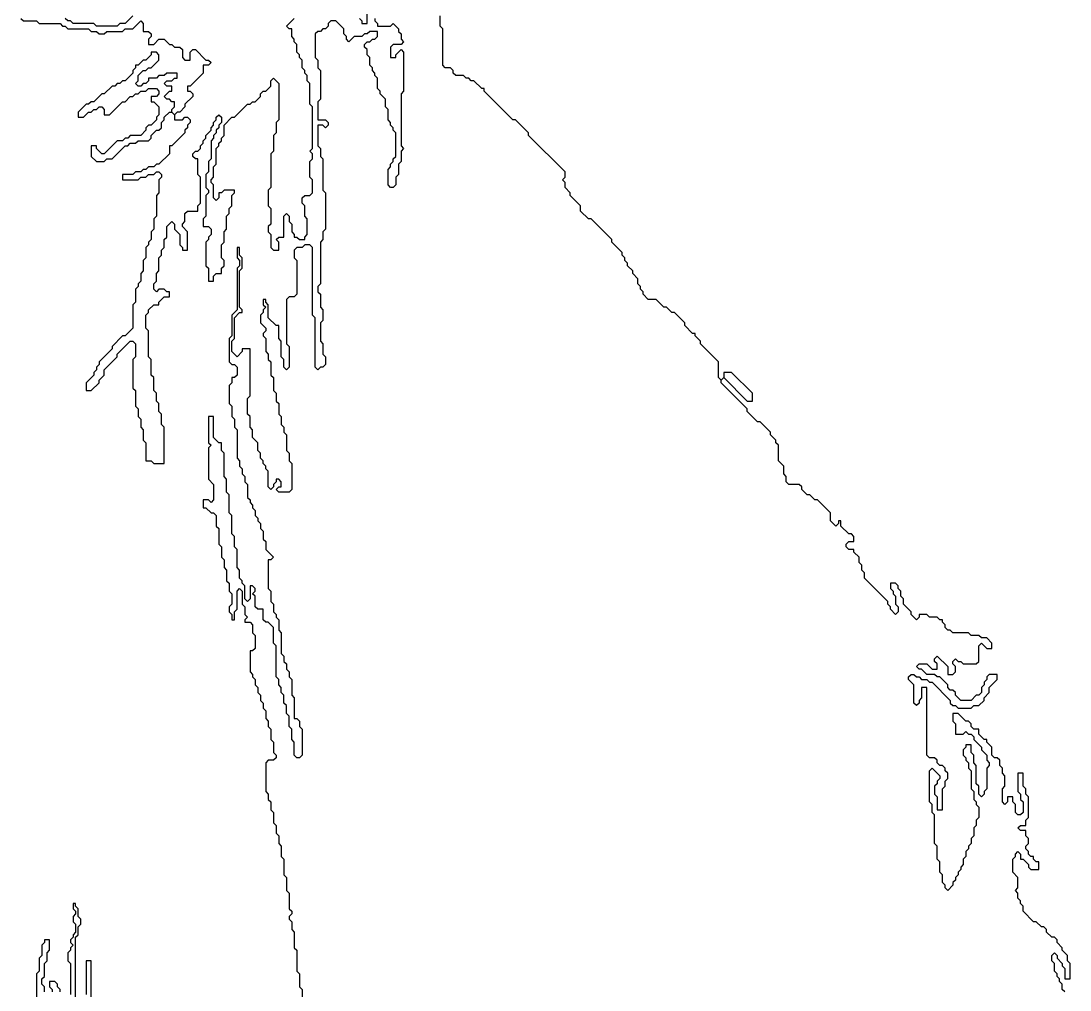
# Model space of a CAD drawing. Header units: metres. Extents: x 0 to 100, y 0 to 129.
# Drawn here: x 61.25 to 71.33, y 100.14 to 109.45 of the extents above; entities that cross this region are included whole.
import ezdxf

# ---------------------------------------------------------------- set-up
doc = ezdxf.new("R2010")
doc.units = ezdxf.units.M

msp = doc.modelspace()

# ---------------------------------------------------------------- linework, layer by layer
for points in [[(64.5, 109.475), (64.525, 109.45), (64.525, 109.425), (64.575, 109.425), (64.575, 109.525)], [(61.25, 109.475), (61.275, 109.45), (61.4, 109.45), (61.425, 109.425), (61.625, 109.425), (61.65, 109.4), (61.675, 109.4), (61.7, 109.375), (61.9, 109.375), (61.925, 109.35), (61.975, 109.35), (62, 109.325), (62.05, 109.325), (62.075, 109.35), (62.225, 109.35), (62.25, 109.375), (62.325, 109.375), (62.4, 109.45), (62.425, 109.425), (62.425, 109.35), (62.475, 109.35), (62.5, 109.325), (62.5, 109.3), (62.475, 109.275), (62.475, 109.225), (62.525, 109.225), (62.575, 109.275), (62.625, 109.275), (62.675, 109.225), (62.7, 109.225), (62.725, 109.2), (62.775, 109.2), (62.8, 109.175), (62.8, 109.1), (62.825, 109.075), (62.875, 109.075), (62.875, 109.15), (62.9, 109.175), (62.925, 109.175), (63.025, 109.075), (63.05, 109.075), (63.075, 109.05), (63.05, 109.025), (63, 109.025), (63, 108.95), (62.875, 108.825), (62.85, 108.825), (62.85, 108.775), (62.875, 108.775), (62.9, 108.75), (62.9, 108.725), (62.825, 108.65), (62.825, 108.625), (62.775, 108.575), (62.75, 108.575), (62.725, 108.55), (62.7, 108.575), (62.7, 108.6), (62.725, 108.625), (62.725, 108.675), (62.7, 108.675), (62.675, 108.7), (62.65, 108.7), (62.625, 108.725), (62.675, 108.775), (62.7, 108.775), (62.7, 108.825), (62.65, 108.825), (62.625, 108.85), (62.65, 108.875), (62.7, 108.875), (62.725, 108.9), (62.75, 108.9), (62.75, 108.95), (62.65, 108.95), (62.625, 108.925), (62.575, 108.925), (62.55, 108.9), (62.475, 108.9), (62.475, 108.875), (62.45, 108.85), (62.425, 108.85), (62.4, 108.825), (62.375, 108.825), (62.35, 108.85), (62.375, 108.875), (62.375, 108.925), (62.425, 108.975), (62.45, 108.975), (62.475, 109), (62.5, 109), (62.575, 109.075), (62.575, 109.125), (62.55, 109.15), (62.5, 109.15), (62.5, 109.125), (62.45, 109.075), (62.425, 109.075), (62.375, 109.025), (62.35, 109.025), (62.35, 109), (62.325, 108.975), (62.325, 108.95), (62.25, 108.875), (62.225, 108.875), (62.2, 108.85), (62.175, 108.85), (62.15, 108.825), (62.125, 108.825), (62.05, 108.75), (62.025, 108.75), (61.95, 108.675), (61.925, 108.675), (61.9, 108.65), (61.875, 108.65), (61.8, 108.575), (61.8, 108.525), (61.85, 108.525), (61.9, 108.575), (61.925, 108.575), (61.95, 108.6), (61.975, 108.6), (62, 108.625), (62.025, 108.625), (62.05, 108.6), (62.05, 108.55), (62.1, 108.55), (62.225, 108.675), (62.25, 108.675), (62.3, 108.725), (62.325, 108.725), (62.35, 108.75), (62.375, 108.75), (62.4, 108.775), (62.45, 108.775), (62.475, 108.8), (62.55, 108.8), (62.575, 108.775), (62.575, 108.75), (62.55, 108.725), (62.5, 108.725), (62.5, 108.675), (62.525, 108.675), (62.575, 108.625), (62.575, 108.55), (62.55, 108.525), (62.55, 108.5), (62.5, 108.45), (62.475, 108.45), (62.45, 108.425), (62.45, 108.4), (62.4, 108.35), (62.3, 108.35), (62.275, 108.325), (62.25, 108.325), (62.225, 108.3), (62.175, 108.3), (62.05, 108.175), (62.025, 108.175), (61.975, 108.225), (61.975, 108.25), (61.925, 108.25), (61.925, 108.15), (61.975, 108.1), (62.05, 108.1), (62.075, 108.125), (62.125, 108.125), (62.25, 108.25), (62.275, 108.25), (62.3, 108.275), (62.35, 108.275), (62.375, 108.3), (62.475, 108.3), (62.5, 108.325), (62.5, 108.35), (62.55, 108.4), (62.575, 108.4), (62.6, 108.425), (62.6, 108.475), (62.625, 108.5), (62.625, 108.525), (62.675, 108.575), (62.7, 108.575), (62.725, 108.55), (62.725, 108.5), (62.8, 108.5), (62.825, 108.525), (62.85, 108.525), (62.875, 108.5), (62.875, 108.475), (62.85, 108.45), (62.85, 108.425), (62.825, 108.4), (62.825, 108.375), (62.7, 108.25), (62.675, 108.25), (62.675, 108.175), (62.575, 108.075), (62.55, 108.075), (62.525, 108.05), (62.475, 108.05), (62.45, 108.025), (62.425, 108.025), (62.4, 108), (62.35, 108), (62.325, 107.975), (62.225, 107.975), (62.225, 107.925), (62.375, 107.925), (62.4, 107.95), (62.45, 107.95), (62.475, 107.975), (62.525, 107.975), (62.55, 108), (62.575, 108), (62.6, 107.975), (62.6, 107.95), (62.575, 107.925), (62.575, 107.8), (62.55, 107.775), (62.55, 107.575), (62.525, 107.55), (62.525, 107.45), (62.5, 107.425), (62.5, 107.35), (62.475, 107.325), (62.475, 107.3), (62.45, 107.275), (62.45, 107.175), (62.425, 107.15), (62.425, 107.05), (62.4, 107.025), (62.4, 106.95), (62.375, 106.925), (62.375, 106.9), (62.35, 106.875), (62.35, 106.75), (62.325, 106.725), (62.325, 106.5), (62.25, 106.425), (62.225, 106.425), (62.125, 106.325), (62.125, 106.3), (62, 106.175), (62, 106.15), (61.975, 106.125), (61.975, 106.1), (61.95, 106.075), (61.95, 106.05), (61.875, 105.975), (61.875, 105.9), (61.925, 105.9), (62, 105.975), (62, 106), (62.05, 106.05), (62.05, 106.1), (62.175, 106.225), (62.175, 106.25), (62.3, 106.375), (62.325, 106.375), (62.35, 106.35), (62.35, 106.225), (62.325, 106.2), (62.325, 105.925), (62.35, 105.9), (62.35, 105.75), (62.375, 105.725), (62.375, 105.65), (62.4, 105.625), (62.4, 105.55), (62.425, 105.525), (62.425, 105.425), (62.45, 105.4), (62.45, 105.225), (62.5, 105.225), (62.525, 105.2), (62.625, 105.2), (62.625, 105.55), (62.6, 105.575), (62.6, 105.675), (62.575, 105.7), (62.575, 105.775), (62.55, 105.8), (62.55, 105.875), (62.525, 105.9), (62.525, 106.025), (62.5, 106.05), (62.5, 106.2), (62.475, 106.225), (62.475, 106.475), (62.45, 106.5), (62.45, 106.625), (62.475, 106.65), (62.475, 106.675), (62.525, 106.725), (62.575, 106.725), (62.575, 106.75), (62.625, 106.8), (62.675, 106.8), (62.675, 106.85), (62.65, 106.85), (62.625, 106.875), (62.575, 106.875), (62.55, 106.85), (62.525, 106.875), (62.525, 106.925), (62.55, 106.95), (62.55, 107.025), (62.575, 107.05), (62.575, 107.175), (62.6, 107.2), (62.6, 107.25), (62.625, 107.275), (62.625, 107.35), (62.65, 107.375), (62.65, 107.475), (62.7, 107.525), (62.725, 107.5), (62.725, 107.45), (62.775, 107.4), (62.775, 107.3), (62.8, 107.275), (62.8, 107.25), (62.85, 107.25), (62.85, 107.425), (62.8, 107.475), (62.8, 107.5), (62.825, 107.525), (62.825, 107.6), (62.85, 107.625), (62.95, 107.625), (62.95, 107.675), (62.975, 107.7), (62.975, 107.95), (62.95, 107.975), (62.95, 108.125), (62.925, 108.125), (62.9, 108.15), (62.9, 108.175), (62.925, 108.2), (62.95, 108.2), (62.975, 108.225), (62.975, 108.25), (63, 108.275), (63, 108.3), (63.025, 108.325), (63.025, 108.35), (63.075, 108.4), (63.075, 108.425), (63.1, 108.45), (63.1, 108.475), (63.125, 108.5), (63.125, 108.525), (63.15, 108.55), (63.175, 108.525), (63.175, 108.475), (63.15, 108.45), (63.15, 108.425), (63.125, 108.4), (63.125, 108.375), (63.1, 108.35), (63.1, 108.325), (63.075, 108.3), (63.075, 108.125), (63.05, 108.1), (63.05, 108), (63.025, 107.975), (63.025, 107.85), (63.05, 107.825), (63.05, 107.8), (63.025, 107.775), (63.025, 107.575), (63, 107.55), (63, 107.475), (63.05, 107.475), (63.075, 107.45), (63.075, 107.4), (63.05, 107.375), (63.05, 107.35), (63.025, 107.325), (63.025, 107.1), (63.05, 107.075), (63.05, 106.95), (63.1, 106.95), (63.1, 107), (63.125, 107.025), (63.175, 107.025), (63.175, 107.075), (63.2, 107.1), (63.2, 107.15), (63.175, 107.175), (63.175, 107.3), (63.2, 107.325), (63.2, 107.425), (63.225, 107.45), (63.225, 107.575), (63.25, 107.6), (63.25, 107.65), (63.275, 107.675), (63.275, 107.775), (63.3, 107.8), (63.3, 107.825), (63.2, 107.825), (63.175, 107.8), (63.15, 107.8), (63.15, 107.75), (63.125, 107.725), (63.1, 107.75), (63.1, 107.875), (63.075, 107.9), (63.075, 107.925), (63.1, 107.95), (63.1, 108.05), (63.125, 108.075), (63.125, 108.225), (63.15, 108.25), (63.15, 108.275), (63.175, 108.3), (63.175, 108.325), (63.2, 108.35), (63.2, 108.45), (63.275, 108.525), (63.3, 108.525), (63.425, 108.65), (63.45, 108.65), (63.475, 108.675), (63.5, 108.675), (63.55, 108.725), (63.55, 108.75), (63.575, 108.775), (63.6, 108.775), (63.65, 108.825), (63.65, 108.875), (63.675, 108.9), (63.725, 108.85), (63.725, 108.5), (63.7, 108.475), (63.7, 108.375), (63.675, 108.35), (63.675, 108.2), (63.65, 108.175), (63.65, 107.85), (63.625, 107.825), (63.625, 107.675), (63.65, 107.65), (63.65, 107.5), (63.625, 107.475), (63.625, 107.425), (63.65, 107.4), (63.65, 107.275), (63.675, 107.25), (63.725, 107.25), (63.725, 107.325), (63.7, 107.35), (63.725, 107.375), (63.775, 107.375), (63.775, 107.575), (63.8, 107.6), (63.825, 107.575), (63.825, 107.525), (63.85, 107.5), (63.85, 107.425), (63.875, 107.4), (63.875, 107.375), (63.9, 107.375), (63.925, 107.35), (63.975, 107.35), (63.975, 107.375), (64, 107.4), (64, 107.55), (63.975, 107.575), (63.975, 107.675), (63.95, 107.7), (63.95, 107.75), (63.975, 107.775), (64.025, 107.775), (64.05, 107.8), (64.05, 107.925), (64.025, 107.95), (64.025, 108.1), (64.05, 108.125), (64.05, 108.175), (64.025, 108.2), (64.05, 108.225), (64.05, 108.625), (64.025, 108.65), (64.025, 108.85), (64, 108.875), (64, 108.925), (63.975, 108.95), (63.975, 108.975), (63.95, 109), (63.95, 109.075), (63.925, 109.1), (63.925, 109.125), (63.9, 109.15), (63.9, 109.225), (63.875, 109.25), (63.875, 109.275), (63.85, 109.3), (63.85, 109.375), (63.825, 109.375), (63.8, 109.4), (63.875, 109.475)], [(62.325, 109.5), (62.25, 109.425), (62.2, 109.425), (62.175, 109.4), (61.975, 109.4), (61.95, 109.425), (61.75, 109.425), (61.725, 109.45), (61.7, 109.45), (61.675, 109.475)], [(64.65, 109.475), (64.65, 109.45), (64.675, 109.425), (64.675, 109.4), (64.8, 109.4), (64.825, 109.425), (64.875, 109.375), (64.875, 109.35), (64.9, 109.325), (64.9, 109.275), (64.925, 109.25), (64.9, 109.225), (64.825, 109.225), (64.8, 109.2), (64.8, 109.1), (64.85, 109.1), (64.85, 109.125), (64.9, 109.175), (64.925, 109.15), (64.925, 108.775), (64.9, 108.75), (64.9, 108.25), (64.925, 108.225), (64.9, 108.2), (64.9, 108.1), (64.875, 108.075), (64.875, 107.975), (64.85, 107.95), (64.85, 107.875), (64.825, 107.85), (64.8, 107.85), (64.775, 107.875), (64.775, 108.025), (64.8, 108.05), (64.8, 108.075), (64.825, 108.1), (64.825, 108.125), (64.85, 108.15), (64.85, 108.375), (64.825, 108.4), (64.825, 108.425), (64.8, 108.45), (64.8, 108.475), (64.775, 108.5), (64.775, 108.6), (64.75, 108.625), (64.75, 108.7), (64.7, 108.75), (64.7, 108.775), (64.675, 108.8), (64.675, 108.9), (64.65, 108.925), (64.65, 108.95), (64.625, 108.975), (64.625, 109), (64.6, 109.025), (64.6, 109.1), (64.575, 109.125), (64.575, 109.175), (64.55, 109.2), (64.55, 109.225), (64.575, 109.25), (64.6, 109.25), (64.625, 109.275), (64.65, 109.275), (64.675, 109.3), (64.675, 109.35), (64.6, 109.35), (64.575, 109.325), (64.55, 109.325), (64.525, 109.3), (64.45, 109.3), (64.4, 109.25), (64.375, 109.275), (64.375, 109.3), (64.35, 109.325), (64.35, 109.375), (64.275, 109.45), (64.225, 109.45), (64.2, 109.425), (64.2, 109.4), (64.175, 109.375), (64.15, 109.375), (64.125, 109.35), (64.1, 109.35), (64.075, 109.325), (64.075, 109.1), (64.1, 109.075), (64.1, 109), (64.125, 108.975), (64.125, 108.7), (64.1, 108.675), (64.1, 108.5), (64.175, 108.5), (64.2, 108.475), (64.2, 108.45), (64.175, 108.425), (64.15, 108.45), (64.1, 108.45), (64.1, 108.25), (64.125, 108.225), (64.125, 108.15), (64.15, 108.125), (64.15, 107.825), (64.175, 107.8), (64.175, 107.45), (64.15, 107.425), (64.15, 107.35), (64.125, 107.325), (64.125, 106.925), (64.1, 106.9), (64.1, 106.85), (64.125, 106.825), (64.125, 106.7), (64.15, 106.675), (64.15, 106.575), (64.125, 106.55), (64.125, 106.375), (64.15, 106.35), (64.15, 106.25), (64.175, 106.225), (64.175, 106.15), (64.15, 106.125), (64.125, 106.125), (64.1, 106.1), (64.075, 106.125), (64.075, 106.6), (64.05, 106.625), (64.05, 107.275), (64.025, 107.3), (63.975, 107.3), (63.95, 107.275), (63.9, 107.275), (63.875, 107.25), (63.875, 107.175), (63.9, 107.15), (63.9, 106.825), (63.875, 106.8), (63.825, 106.8), (63.8, 106.775), (63.8, 106.35), (63.825, 106.325), (63.825, 106.125), (63.8, 106.1), (63.775, 106.125), (63.775, 106.2), (63.75, 106.225), (63.75, 106.375), (63.725, 106.4), (63.725, 106.525), (63.7, 106.525), (63.625, 106.6), (63.625, 106.725), (63.6, 106.75), (63.6, 106.775), (63.575, 106.775), (63.575, 106.725), (63.6, 106.7), (63.575, 106.675), (63.575, 106.65), (63.55, 106.625), (63.55, 106.55), (63.6, 106.5), (63.6, 106.475), (63.575, 106.45), (63.575, 106.425), (63.6, 106.4), (63.6, 106.275), (63.625, 106.25), (63.625, 106.2), (63.65, 106.175), (63.65, 106.05), (63.675, 106.025), (63.675, 105.9), (63.7, 105.875), (63.7, 105.8), (63.725, 105.775), (63.725, 105.675), (63.75, 105.65), (63.75, 105.575), (63.775, 105.55), (63.775, 105.5), (63.8, 105.475), (63.8, 105.325), (63.825, 105.3), (63.825, 105.225), (63.85, 105.2), (63.85, 104.95), (63.825, 104.925), (63.725, 104.925), (63.7, 104.95), (63.725, 104.975), (63.75, 104.975), (63.75, 105.025), (63.725, 105.05), (63.7, 105.05), (63.7, 105.025), (63.675, 105), (63.675, 104.975), (63.65, 104.95), (63.625, 104.975), (63.625, 105.125), (63.6, 105.15), (63.6, 105.175), (63.575, 105.2), (63.575, 105.225), (63.55, 105.25), (63.55, 105.3), (63.525, 105.325), (63.525, 105.4), (63.475, 105.45), (63.475, 105.525), (63.45, 105.55), (63.45, 105.65), (63.425, 105.675), (63.425, 105.825), (63.45, 105.85), (63.45, 106.3), (63.375, 106.3), (63.375, 106.275), (63.325, 106.225), (63.275, 106.275), (63.275, 106.375), (63.3, 106.4), (63.3, 106.6), (63.35, 106.65), (63.375, 106.65), (63.375, 106.675), (63.35, 106.7), (63.35, 107.05), (63.375, 107.075), (63.375, 107.175), (63.35, 107.2), (63.35, 107.275), (63.325, 107.275), (63.325, 107.175), (63.35, 107.15), (63.35, 107.1), (63.325, 107.075), (63.325, 106.675), (63.275, 106.625), (63.275, 106.425), (63.25, 106.4), (63.25, 106.175), (63.275, 106.15), (63.3, 106.15), (63.325, 106.125), (63.325, 106.05), (63.3, 106.025), (63.275, 106.025), (63.275, 105.975), (63.25, 105.95), (63.25, 105.775), (63.275, 105.75), (63.275, 105.65), (63.3, 105.625), (63.3, 105.55), (63.325, 105.525), (63.325, 105.25), (63.35, 105.225), (63.35, 105.175), (63.375, 105.15), (63.375, 105.1), (63.4, 105.075), (63.4, 105.025), (63.425, 105), (63.425, 104.875), (63.45, 104.85), (63.45, 104.825), (63.475, 104.8), (63.475, 104.775), (63.5, 104.75), (63.5, 104.7), (63.525, 104.675), (63.525, 104.65), (63.55, 104.625), (63.55, 104.575), (63.575, 104.55), (63.575, 104.475), (63.6, 104.45), (63.6, 104.375), (63.675, 104.3), (63.65, 104.275), (63.625, 104.275), (63.625, 104), (63.65, 103.975), (63.65, 103.875), (63.675, 103.85), (63.675, 103.775), (63.7, 103.75), (63.7, 103.725), (63.725, 103.7), (63.725, 103.6), (63.75, 103.575), (63.75, 103.375), (63.775, 103.35), (63.775, 103.3), (63.8, 103.275), (63.8, 103.225), (63.825, 103.2), (63.825, 103.15), (63.85, 103.125), (63.85, 102.975), (63.875, 102.95), (63.875, 102.75), (63.9, 102.75), (63.925, 102.725), (63.925, 102.675), (63.95, 102.65), (63.95, 102.4), (63.925, 102.375), (63.9, 102.375), (63.875, 102.4), (63.875, 102.525), (63.85, 102.55), (63.85, 102.65), (63.825, 102.675), (63.825, 102.775), (63.8, 102.8), (63.8, 102.875), (63.775, 102.9), (63.775, 102.975), (63.75, 103), (63.75, 103.05), (63.725, 103.075), (63.725, 103.125), (63.7, 103.15), (63.7, 103.45), (63.675, 103.475), (63.675, 103.625), (63.625, 103.675), (63.6, 103.675), (63.575, 103.7), (63.575, 103.8), (63.525, 103.8), (63.5, 103.825), (63.5, 103.925), (63.475, 103.95), (63.5, 103.975), (63.5, 104), (63.475, 104.025), (63.45, 104.025), (63.45, 103.9), (63.425, 103.875), (63.4, 103.9), (63.4, 104.025), (63.375, 104.05), (63.375, 104.075), (63.35, 104.1), (63.35, 104.175), (63.325, 104.2), (63.325, 104.375), (63.3, 104.4), (63.3, 104.5), (63.275, 104.525), (63.275, 104.7), (63.25, 104.725), (63.25, 104.9), (63.225, 104.925), (63.225, 105.05), (63.2, 105.075), (63.2, 105.3), (63.175, 105.325), (63.175, 105.4), (63.15, 105.4), (63.1, 105.45), (63.1, 105.65), (63.05, 105.65), (63.05, 105.4), (63.075, 105.375), (63.05, 105.35), (63.05, 105.05), (63.1, 105), (63.1, 104.85), (63.075, 104.825), (63.05, 104.85), (63, 104.85), (63, 104.775), (63.025, 104.775), (63.075, 104.725), (63.1, 104.725), (63.125, 104.7), (63.125, 104.6), (63.15, 104.575), (63.15, 104.425), (63.175, 104.4), (63.175, 104.3), (63.2, 104.275), (63.2, 104.2), (63.225, 104.175), (63.225, 104.075), (63.25, 104.05), (63.25, 103.975), (63.275, 103.95), (63.275, 103.85), (63.25, 103.825), (63.25, 103.775), (63.275, 103.75), (63.275, 103.7), (63.3, 103.7), (63.3, 103.775), (63.325, 103.8), (63.325, 103.975), (63.35, 104), (63.375, 103.975), (63.375, 103.85), (63.4, 103.825), (63.4, 103.75), (63.425, 103.725), (63.4, 103.7), (63.4, 103.675), (63.45, 103.675), (63.475, 103.65), (63.475, 103.575), (63.5, 103.55), (63.5, 103.425), (63.475, 103.4), (63.45, 103.4), (63.45, 103.2), (63.475, 103.175), (63.475, 103.15), (63.5, 103.125), (63.5, 103.075), (63.525, 103.05), (63.525, 103), (63.55, 102.975), (63.55, 102.925), (63.575, 102.9), (63.575, 102.85), (63.6, 102.825), (63.6, 102.75), (63.625, 102.725), (63.625, 102.675), (63.65, 102.65), (63.65, 102.55), (63.675, 102.525), (63.675, 102.425), (63.7, 102.4), (63.7, 102.375), (63.675, 102.35), (63.625, 102.35), (63.6, 102.325), (63.6, 102.05), (63.625, 102.025), (63.625, 101.975), (63.65, 101.95), (63.65, 101.875), (63.675, 101.85), (63.675, 101.75), (63.7, 101.725), (63.7, 101.65), (63.725, 101.625), (63.725, 101.55), (63.75, 101.525), (63.75, 101.425), (63.775, 101.4), (63.775, 101.25), (63.8, 101.225), (63.8, 101.1), (63.825, 101.075), (63.825, 100.925), (63.85, 100.9), (63.85, 100.875), (63.825, 100.85), (63.825, 100.825), (63.85, 100.8), (63.85, 100.725), (63.875, 100.7), (63.875, 100.55), (63.9, 100.525), (63.9, 100.325), (63.925, 100.3), (63.925, 100.175), (63.95, 100.15), (63.95, 99.975)], [(71.275, 100.125), (71.25, 100.15), (71.25, 100.2), (71.225, 100.225), (71.225, 100.25), (71.2, 100.275), (71.2, 100.3), (71.175, 100.325), (71.175, 100.4), (71.15, 100.425), (71.15, 100.475), (71.175, 100.5), (71.2, 100.475), (71.2, 100.45), (71.25, 100.4), (71.25, 100.375), (71.275, 100.35), (71.275, 100.25), (71.325, 100.25), (71.325, 100.4), (71.3, 100.425), (71.3, 100.475), (71.25, 100.525), (71.25, 100.55), (71.2, 100.6), (71.2, 100.625), (71.175, 100.65), (71.15, 100.65), (71.1, 100.7), (71.1, 100.725), (71.075, 100.75), (71.05, 100.75), (71, 100.8), (70.975, 100.8), (70.875, 100.9), (70.875, 100.95), (70.85, 100.975), (70.85, 101), (70.825, 101.025), (70.825, 101.075), (70.8, 101.1), (70.825, 101.125), (70.825, 101.225), (70.775, 101.275), (70.775, 101.4), (70.8, 101.425), (70.8, 101.45), (70.825, 101.475), (70.85, 101.45), (70.85, 101.4), (70.875, 101.4), (70.925, 101.35), (70.925, 101.325), (70.95, 101.3), (71.025, 101.3), (71.025, 101.375), (71, 101.375), (70.975, 101.4), (70.975, 101.425), (70.95, 101.425), (70.925, 101.45), (70.925, 101.475), (70.9, 101.5), (70.9, 101.525), (70.925, 101.55), (70.925, 101.6), (70.9, 101.625), (70.9, 101.675), (70.85, 101.675), (70.825, 101.7), (70.85, 101.725), (70.9, 101.725), (70.9, 101.775), (70.925, 101.8), (70.925, 102), (70.9, 102.025), (70.9, 102.075), (70.875, 102.1), (70.875, 102.225), (70.825, 102.225), (70.825, 102.05), (70.85, 102.025), (70.85, 101.975), (70.875, 101.95), (70.875, 101.85), (70.85, 101.825), (70.825, 101.825), (70.8, 101.85), (70.8, 101.925), (70.775, 101.95), (70.775, 102), (70.725, 102), (70.725, 101.95), (70.7, 101.925), (70.675, 101.95), (70.675, 102.075), (70.7, 102.1), (70.7, 102.2), (70.675, 102.225), (70.675, 102.275), (70.65, 102.3), (70.65, 102.35), (70.625, 102.375), (70.6, 102.375), (70.575, 102.4), (70.575, 102.475), (70.525, 102.525), (70.525, 102.55), (70.5, 102.55), (70.45, 102.6), (70.45, 102.65), (70.4, 102.65), (70.375, 102.675), (70.375, 102.7), (70.35, 102.725), (70.325, 102.725), (70.25, 102.8), (70.2, 102.8), (70.2, 102.725), (70.225, 102.7), (70.225, 102.6), (70.3, 102.6), (70.325, 102.625), (70.35, 102.6), (70.375, 102.6), (70.4, 102.575), (70.4, 102.55), (70.475, 102.475), (70.475, 102.45), (70.525, 102.4), (70.525, 102.35), (70.55, 102.325), (70.55, 102.3), (70.525, 102.275), (70.525, 102.075), (70.5, 102.05), (70.5, 102.025), (70.475, 102), (70.45, 102.025), (70.45, 102.1), (70.425, 102.125), (70.425, 102.3), (70.4, 102.325), (70.4, 102.4), (70.375, 102.425), (70.375, 102.5), (70.325, 102.5), (70.325, 102.475), (70.3, 102.45), (70.3, 102.4), (70.325, 102.375), (70.325, 102.35), (70.35, 102.325), (70.35, 102.275), (70.375, 102.25), (70.375, 102.075), (70.4, 102.05), (70.4, 101.975), (70.425, 101.95), (70.425, 101.925), (70.45, 101.9), (70.45, 101.8), (70.425, 101.775), (70.425, 101.725), (70.4, 101.7), (70.4, 101.625), (70.375, 101.6), (70.375, 101.55), (70.35, 101.525), (70.35, 101.5), (70.325, 101.475), (70.325, 101.425), (70.3, 101.4), (70.3, 101.35), (70.275, 101.325), (70.275, 101.3), (70.25, 101.275), (70.25, 101.25), (70.225, 101.225), (70.225, 101.2), (70.2, 101.175), (70.2, 101.15), (70.15, 101.1), (70.125, 101.125), (70.125, 101.15), (70.1, 101.175), (70.1, 101.25), (70.075, 101.275), (70.075, 101.375), (70.05, 101.4), (70.05, 101.525), (70.025, 101.55), (70.025, 101.825), (70, 101.85), (70, 101.925), (69.975, 101.95), (69.975, 102.25), (70, 102.275), (70.075, 102.2), (70.075, 102.175), (70.05, 102.15), (70.05, 102.125), (70.025, 102.1), (70.025, 102.025), (70.05, 102), (70.05, 101.875), (70.1, 101.875), (70.1, 102.075), (70.125, 102.1), (70.125, 102.15), (70.15, 102.175), (70.15, 102.225), (70.125, 102.25), (70.125, 102.275), (70.1, 102.3), (70.075, 102.3), (70.05, 102.325), (70.05, 102.35), (70.025, 102.375), (69.975, 102.375), (69.95, 102.4), (69.95, 103.05), (69.9, 103.05), (69.9, 102.95), (69.875, 102.925), (69.875, 102.9), (69.85, 102.875), (69.825, 102.9), (69.825, 103.075), (69.775, 103.125), (69.775, 103.15), (69.8, 103.175), (69.825, 103.175), (69.85, 103.15), (69.875, 103.15), (69.9, 103.125), (69.95, 103.125), (69.975, 103.1), (70, 103.1), (70.175, 102.925), (70.175, 102.9), (70.2, 102.875), (70.225, 102.875), (70.25, 102.85), (70.375, 102.85), (70.4, 102.875), (70.45, 102.875), (70.5, 102.925), (70.5, 102.95), (70.55, 103), (70.55, 103.05), (70.625, 103.125), (70.625, 103.175), (70.55, 103.175), (70.525, 103.15), (70.525, 103.125), (70.5, 103.1), (70.5, 103.075), (70.475, 103.05), (70.475, 103), (70.45, 102.975), (70.425, 102.975), (70.375, 102.925), (70.275, 102.925), (70.225, 102.975), (70.225, 103), (70.2, 103.025), (70.175, 103.025), (70.15, 103.05), (70.15, 103.075), (70.075, 103.15), (70.05, 103.15), (70.025, 103.175), (69.95, 103.175), (69.9, 103.225), (69.875, 103.225), (69.85, 103.25), (69.875, 103.275), (69.95, 103.275), (70, 103.225), (70.05, 103.225), (70.05, 103.275), (70.025, 103.3), (70.025, 103.325), (70.05, 103.35), (70.15, 103.25), (70.15, 103.175), (70.2, 103.175), (70.225, 103.2), (70.225, 103.25), (70.2, 103.275), (70.2, 103.3), (70.225, 103.325), (70.25, 103.3), (70.275, 103.3), (70.3, 103.275), (70.425, 103.275), (70.45, 103.3), (70.45, 103.45), (70.475, 103.475), (70.525, 103.425), (70.575, 103.425), (70.575, 103.475), (70.525, 103.525), (70.475, 103.525), (70.45, 103.55), (70.375, 103.55), (70.35, 103.575), (70.2, 103.575), (70.175, 103.6), (70.15, 103.6), (70.125, 103.625), (70.125, 103.65), (70.1, 103.675), (70.1, 103.7), (70.075, 103.7), (70.05, 103.725), (69.975, 103.725), (69.95, 103.75), (69.875, 103.75), (69.875, 103.725), (69.85, 103.7), (69.8, 103.75), (69.8, 103.775), (69.725, 103.85), (69.725, 103.9), (69.7, 103.925), (69.7, 103.975), (69.675, 104), (69.675, 104.025), (69.65, 104.05), (69.6, 104.05), (69.6, 104), (69.625, 103.975), (69.625, 103.95), (69.65, 103.925), (69.65, 103.85), (69.675, 103.825), (69.675, 103.775), (69.65, 103.75), (69.6, 103.8), (69.6, 103.825), (69.575, 103.85), (69.575, 103.875), (69.35, 104.1), (69.35, 104.15), (69.325, 104.175), (69.325, 104.225), (69.3, 104.25), (69.3, 104.3), (69.25, 104.35), (69.25, 104.375), (69.2, 104.375), (69.175, 104.4), (69.175, 104.425), (69.2, 104.45), (69.25, 104.45), (69.25, 104.5), (69.225, 104.525), (69.2, 104.525), (69.125, 104.6), (69.125, 104.65), (69.1, 104.65), (69.1, 104.625), (69.075, 104.6), (69.025, 104.65), (69.025, 104.725), (68.9, 104.85), (68.875, 104.85), (68.825, 104.9), (68.8, 104.9), (68.75, 104.95), (68.75, 104.975), (68.725, 105), (68.625, 105), (68.6, 105.025), (68.6, 105.075), (68.575, 105.1), (68.575, 105.175), (68.525, 105.225), (68.525, 105.375), (68.5, 105.4), (68.5, 105.425), (68.45, 105.475), (68.45, 105.5), (68.35, 105.6), (68.325, 105.6), (68.225, 105.7), (68.225, 105.725), (67.975, 105.975), (67.975, 106), (68, 106.025), (68.225, 105.8), (68.275, 105.8), (68.275, 105.875), (68.075, 106.075), (68, 106.075), (68, 106.025), (67.975, 106), (67.95, 106.025), (67.95, 106.175), (67.775, 106.35), (67.775, 106.375), (67.725, 106.425), (67.725, 106.45), (67.7, 106.45), (67.625, 106.525), (67.625, 106.55), (67.525, 106.65), (67.5, 106.65), (67.45, 106.7), (67.425, 106.7), (67.35, 106.775), (67.275, 106.775), (67.225, 106.825), (67.225, 106.85), (67.2, 106.875), (67.2, 106.9), (67.175, 106.925), (67.175, 106.975), (67.125, 107.025), (67.125, 107.05), (67.075, 107.1), (67.075, 107.125), (67.05, 107.15), (67.05, 107.175), (67.025, 107.2), (67.025, 107.225), (66.925, 107.325), (66.925, 107.35), (66.725, 107.55), (66.7, 107.55), (66.625, 107.625), (66.625, 107.675), (66.525, 107.775), (66.525, 107.8), (66.475, 107.85), (66.475, 107.9), (66.45, 107.925), (66.475, 107.95), (66.475, 108), (66.125, 108.35), (66.125, 108.375), (66, 108.5), (65.975, 108.5), (65.7, 108.775), (65.7, 108.8), (65.675, 108.8), (65.6, 108.875), (65.575, 108.875), (65.55, 108.9), (65.525, 108.9), (65.5, 108.925), (65.425, 108.925), (65.4, 108.95), (65.4, 108.975), (65.375, 109), (65.325, 109), (65.3, 109.025), (65.3, 109.375), (65.275, 109.4), (65.275, 109.5)], [(61.775, 100.05), (61.775, 100.65), (61.8, 100.675), (61.8, 100.75), (61.825, 100.775), (61.825, 100.825), (61.8, 100.85), (61.8, 100.925), (61.775, 100.95), (61.775, 100.975), (61.75, 100.975), (61.75, 100.925), (61.775, 100.9), (61.775, 100.875), (61.75, 100.85), (61.75, 100.8), (61.775, 100.775), (61.775, 100.7), (61.75, 100.675), (61.75, 100.65), (61.725, 100.625), (61.725, 100.6), (61.75, 100.575), (61.725, 100.55), (61.725, 100.525), (61.7, 100.5), (61.7, 100.425), (61.725, 100.4), (61.725, 100.1)], [(61.475, 100.125), (61.475, 100.175), (61.45, 100.2), (61.45, 100.25), (61.475, 100.275), (61.475, 100.4), (61.5, 100.425), (61.5, 100.5), (61.525, 100.525), (61.525, 100.625), (61.475, 100.625), (61.475, 100.6), (61.45, 100.575), (61.45, 100.475), (61.425, 100.45), (61.425, 100.325), (61.4, 100.3), (61.4, 99.95)], [(61.925, 100.05), (61.925, 100.425), (61.875, 100.425), (61.875, 100.1)], [(61.625, 100.125), (61.625, 100.15), (61.6, 100.175), (61.6, 100.2), (61.575, 100.225), (61.525, 100.225), (61.525, 100.175), (61.55, 100.15), (61.55, 100.125)]]:
    msp.add_lwpolyline(points)

doc.saveas('drawing.dxf')
